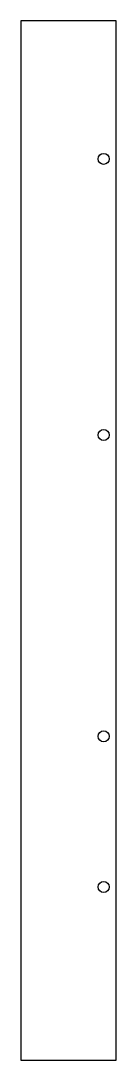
# Model space of a CAD drawing. Header units: millimetres. Extents: x -58 to -39, y -97 to 110.
import ezdxf

# ---------------------------------------------------------------- set-up
doc = ezdxf.new("R2010")
doc.units = ezdxf.units.MM
doc.layers.get('0').update_dxf_attribs({"linetype": 'CONTINUOUS'})

msp = doc.modelspace()

# ---------------------------------------------------------------- linework, layer by layer
msp.add_lwpolyline([(-58.25, -97), (-39.24, -97), (-39.24, 110), (-58.25, 110)], close=True)
for centre in [(-41.74, 82.5), (-41.74, 27.5), (-41.74, -32.5), (-41.74, -62.5)]:
    msp.add_circle(centre, 1.1)

doc.saveas('drawing.dxf')
